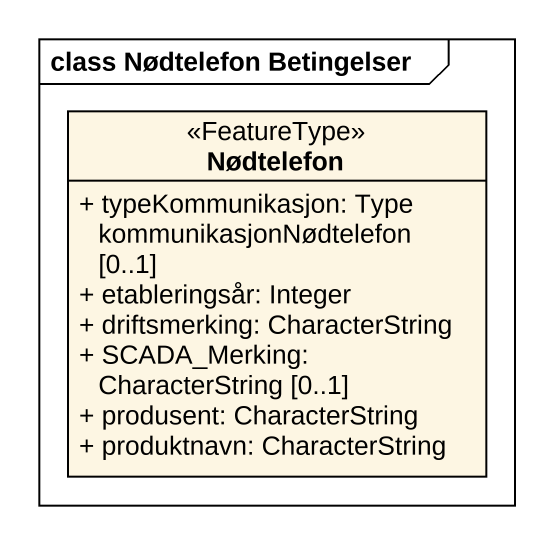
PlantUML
@startuml
mainframe class Nødtelefon Betingelser
hide circle
hide empty members
skinparam classAttributeIconSize 0
class Nødtelefon <<FeatureType>> {
  + typeKommunikasjon: Type kommunikasjonNødtelefon [0..1]
  + etableringsår: Integer
  + driftsmerking: CharacterString
  + SCADA_Merking: CharacterString [0..1]
  + produsent: CharacterString
  + produktnavn: CharacterString
}
@enduml
